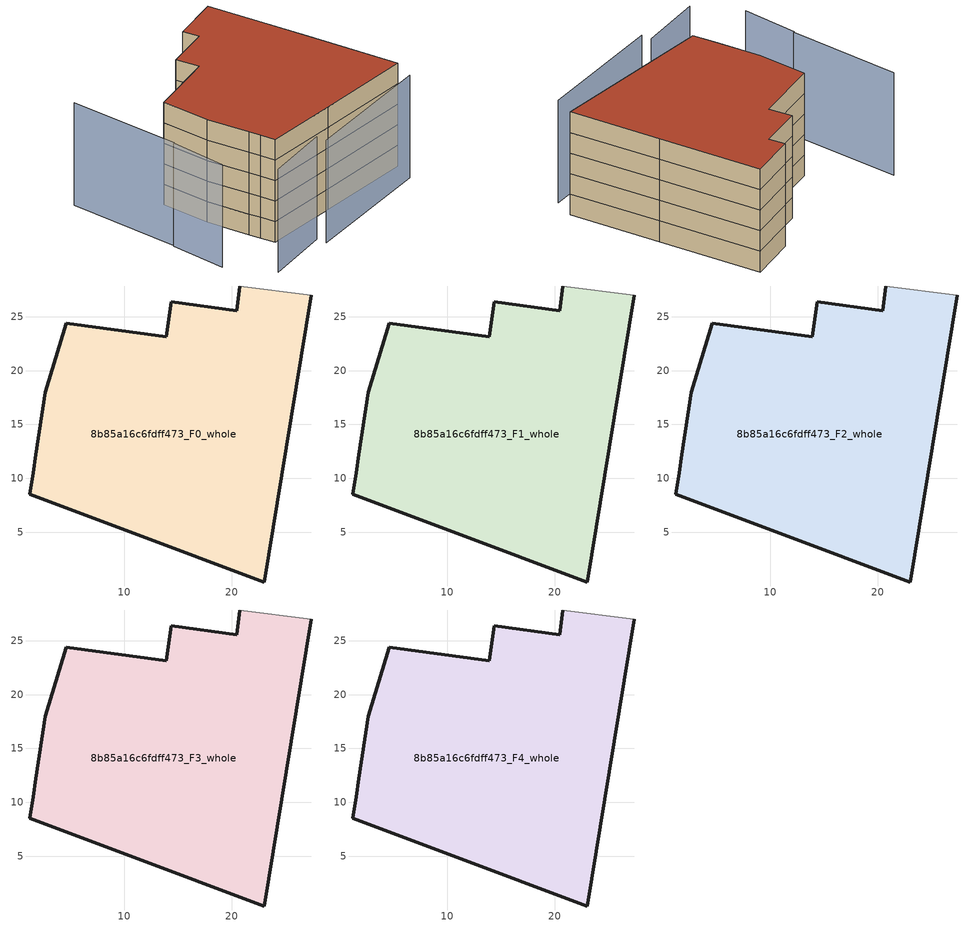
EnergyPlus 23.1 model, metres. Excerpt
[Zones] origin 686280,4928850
8b85a16c6fdff473_F0_whole
 floor ground (EU_floor_Construction): 27.38,26.99 25.07,12.85 23.04,0.36 10.54,5.03 1.24,8.5 1.54,10.53 1.79,12.18 2.67,17.99 4.62,24.42 13.92,23.14 14.37,26.41 20.45,25.58 20.73,27.86 z0
 wall outside (EU_wall_Construction): 20.73,27.86 20.45,25.58 14.37,26.41 13.92,23.14 4.62,24.42 2.67,17.99 1.79,12.18 1.54,10.53 1.24,8.5 10.54,5.03 23.04,0.36 25.07,12.85 27.38,26.99 z0:3
 wall adiabatic (EU_wall_Construction): 27.38,26.99 20.73,27.86 z0:3
8b85a16c6fdff473_F1_whole
 floor to 8b85a16c6fdff473_F0_whole (EU_floor_Construction): 27.38,26.99 25.07,12.85 23.04,0.36 10.54,5.03 1.24,8.5 1.54,10.53 1.79,12.18 2.67,17.99 4.62,24.42 13.92,23.14 14.37,26.41 20.45,25.58 20.73,27.86 z3
 wall outside (EU_wall_Construction): 20.73,27.86 20.45,25.58 14.37,26.41 13.92,23.14 4.62,24.42 2.67,17.99 1.79,12.18 1.54,10.53 1.24,8.5 10.54,5.03 23.04,0.36 25.07,12.85 27.38,26.99 z3:6
 wall adiabatic (EU_wall_Construction): 27.38,26.99 20.73,27.86 z3:6
8b85a16c6fdff473_F2_whole
 floor to 8b85a16c6fdff473_F1_whole (EU_floor_Construction): 27.38,26.99 25.07,12.85 23.04,0.36 10.54,5.03 1.24,8.5 1.54,10.53 1.79,12.18 2.67,17.99 4.62,24.42 13.92,23.14 14.37,26.41 20.45,25.58 20.73,27.86 z6
 wall outside (EU_wall_Construction): 20.73,27.86 20.45,25.58 14.37,26.41 13.92,23.14 4.62,24.42 2.67,17.99 1.79,12.18 1.54,10.53 1.24,8.5 10.54,5.03 23.04,0.36 25.07,12.85 27.38,26.99 z6:9
 wall adiabatic (EU_wall_Construction): 27.38,26.99 20.73,27.86 z6:9
8b85a16c6fdff473_F3_whole
 floor to 8b85a16c6fdff473_F2_whole (EU_floor_Construction): 27.38,26.99 25.07,12.85 23.04,0.36 10.54,5.03 1.24,8.5 1.54,10.53 1.79,12.18 2.67,17.99 4.62,24.42 13.92,23.14 14.37,26.41 20.45,25.58 20.73,27.86 z9
 wall outside (EU_wall_Construction): 20.73,27.86 20.45,25.58 14.37,26.41 13.92,23.14 4.62,24.42 2.67,17.99 1.79,12.18 1.54,10.53 1.24,8.5 10.54,5.03 23.04,0.36 25.07,12.85 27.38,26.99 z9:12
 wall adiabatic (EU_wall_Construction): 27.38,26.99 20.73,27.86 z9:12
8b85a16c6fdff473_F4_whole
 floor to 8b85a16c6fdff473_F3_whole (EU_floor_Construction): 27.38,26.99 25.07,12.85 23.04,0.36 10.54,5.03 1.24,8.5 1.54,10.53 1.79,12.18 2.67,17.99 4.62,24.42 13.92,23.14 14.37,26.41 20.45,25.58 20.73,27.86 z12
 wall outside (EU_wall_Construction): 20.73,27.86 20.45,25.58 14.37,26.41 13.92,23.14 4.62,24.42 2.67,17.99 1.79,12.18 1.54,10.53 1.24,8.5 10.54,5.03 23.04,0.36 25.07,12.85 27.38,26.99 z12:15
 wall adiabatic (EU_wall_Construction): 27.38,26.99 20.73,27.86 z12:15
 roof outside (EU_roof_Construction): 23.04,0.36 25.07,12.85 27.38,26.99 20.73,27.86 20.45,25.58 14.37,26.41 13.92,23.14 4.62,24.42 2.67,17.99 1.79,12.18 1.54,10.53 1.24,8.5 10.54,5.03 z15
shading: 3.31,2.51 20.97,-1.93 / -5.09,5.77 3.61,3.92 / -3.93,19.97 -6.46,12.61 / 0.73,34.73 -3.78,19.92 z0:15
[Building]
EU S2 Campaign: North Axis=0; Terrain=City; Solar Distribution=FullExterior
[Site:Location]
Bologna: Latitude=44.5; Longitude=11.25; Time Zone=1; Elevation=37
[SizingPeriod:WeatherFileDays]
AnnualSizingPeriod: Begin Month=1; Begin Day of Month=1; End Month=12; End Day of Month=31; Day of Week for Start Day=Monday; Use Weather File Daylight Saving Period=No; Use Weather File Rain and Snow Indicators=No
[MATERIAL]
EU_InternalMass_Material: Roughness=MediumRough; Thickness=0.1; Conductivity=1; Density=1800; Specific Heat=900; Thermal Absorptance=0.9; Solar Absorptance=0.7; Visible Absorptance=0.7
[MATERIAL:NOMASS] Roughness=MediumRough; Thermal Absorptance=0.9; Solar Absorptance=0.7; Visible Absorptance=0.7
Name | Thermal Resistance
EU_wall_NoMass | 0.905828
EU_roof_NoMass | 0.37593
EU_floor_NoMass | 0.67114
[CONSTRUCTION]
EU_wall_Construction: EU_wall_NoMass
EU_roof_Construction: EU_roof_NoMass
EU_floor_Construction: EU_floor_NoMass
EU_InternalMass_Construction: EU_InternalMass_Material
[ZONE] Type=1; Multiplier=1; Ceiling Height=autocalculate; Volume=1453.45; Floor Area=autocalculate; Part of Total Floor Area=Yes
8b85a16c6fdff473_F0_whole; 8b85a16c6fdff473_F1_whole; 8b85a16c6fdff473_F2_whole; 8b85a16c6fdff473_F3_whole; 8b85a16c6fdff473_F4_whole
[INTERNALMASS] Construction=EU_InternalMass_Construction; Surface Area=484.482
Name | Zone or ZoneList
8b85a16c6fdff473_F0_whole_EU_InternalMass | 8b85a16c6fdff473_F0_whole
8b85a16c6fdff473_F1_whole_EU_InternalMass | 8b85a16c6fdff473_F1_whole
8b85a16c6fdff473_F2_whole_EU_InternalMass | 8b85a16c6fdff473_F2_whole
8b85a16c6fdff473_F3_whole_EU_InternalMass | 8b85a16c6fdff473_F3_whole
8b85a16c6fdff473_F4_whole_EU_InternalMass | 8b85a16c6fdff473_F4_whole
[OTHEREQUIPMENT] Fuel Type=Electricity; Design Level Calculation Method=Watts/Area; Power per Zone Floor Area=1; Fraction Latent=0; Fraction Radiant=0; Fraction Lost=0; Carbon Dioxide Generation Rate=0; EndUse Subcategory=EU_Step8_InternalGains
Name | Zone or ZoneList or Space or SpaceList | Schedule
EU_Step8_InternalGain_8b85a16c6fdff473_F0_whole_f000 | 8b85a16c6fdff473_F0_whole | EU_Step8_GainSchedule_8b85a16c6fdff473_F0_whole_f000
EU_Step8_InternalGain_8b85a16c6fdff473_F1_whole_f000 | 8b85a16c6fdff473_F1_whole | EU_Step8_GainSchedule_8b85a16c6fdff473_F1_whole_f000
EU_Step8_InternalGain_8b85a16c6fdff473_F2_whole_f000 | 8b85a16c6fdff473_F2_whole | EU_Step8_GainSchedule_8b85a16c6fdff473_F2_whole_f000
EU_Step8_InternalGain_8b85a16c6fdff473_F3_whole_f000 | 8b85a16c6fdff473_F3_whole | EU_Step8_GainSchedule_8b85a16c6fdff473_F3_whole_f000
EU_Step8_InternalGain_8b85a16c6fdff473_F4_whole_f000 | 8b85a16c6fdff473_F4_whole | EU_Step8_GainSchedule_8b85a16c6fdff473_F4_whole_f000
[ZONEVENTILATION:DESIGNFLOWRATE] Schedule=EU_AlwaysOn; Design Flow Rate Calculation Method=AirChanges/Hour; Air Changes per Hour=0.73129; Ventilation Type=Natural; Fan Pressure Rise=0; Fan Total Efficiency=1; Constant Term Coefficient=1; Temperature Term Coefficient=0; Velocity Term Coefficient=0; Velocity Squared Term Coefficient=0; Minimum Indoor Temperature=-100; Maximum Indoor Temperature=100; Delta Temperature=-100; Minimum Outdoor Temperature=-100; Maximum Outdoor Temperature=100; Maximum Wind Speed=40
Name | Zone or ZoneList or Space or SpaceList
EU_ConstantAir_8b85a16c6fdff473_F0_whole | 8b85a16c6fdff473_F0_whole
EU_ConstantAir_8b85a16c6fdff473_F1_whole | 8b85a16c6fdff473_F1_whole
EU_ConstantAir_8b85a16c6fdff473_F2_whole | 8b85a16c6fdff473_F2_whole
EU_ConstantAir_8b85a16c6fdff473_F3_whole | 8b85a16c6fdff473_F3_whole
EU_ConstantAir_8b85a16c6fdff473_F4_whole | 8b85a16c6fdff473_F4_whole
[HVACTEMPLATE:THERMOSTAT] Constant Heating Setpoint=20; Constant Cooling Setpoint=50
EU_HeatOnly_8b85a16c6fdff473_F0_whole; EU_HeatOnly_8b85a16c6fdff473_F1_whole; EU_HeatOnly_8b85a16c6fdff473_F2_whole; EU_HeatOnly_8b85a16c6fdff473_F3_whole; EU_HeatOnly_8b85a16c6fdff473_F4_whole
[HVACTEMPLATE:ZONE:IDEALLOADSAIRSYSTEM] System Availability Schedule=EU_AlwaysOn; Maximum Heating Supply Air Temperature=50; Minimum Cooling Supply Air Temperature=13; Maximum Heating Supply Air Humidity Ratio=0.0156; Minimum Cooling Supply Air Humidity Ratio=0.0077; Heating Limit=NoLimit; Cooling Limit=NoLimit; Heating Availability Schedule=EU_AlwaysOn; Cooling Availability Schedule=EU_CoolingOff; Dehumidification Control Type=ConstantSensibleHeatRatio; Cooling Sensible Heat Ratio=0.7; Dehumidification Setpoint=60; Humidification Control Type=None; Humidification Setpoint=30; Outdoor Air Method=None; Outdoor Air Flow Rate per Person=0.00944; Outdoor Air Flow Rate per Zone Floor Area=0; Outdoor Air Flow Rate per Zone=0; Demand Controlled Ventilation Type=None; Outdoor Air Economizer Type=NoEconomizer; Heat Recovery Type=None; Sensible Heat Recovery Effectiveness=0.7; Latent Heat Recovery Effectiveness=0.65
Name | Template Thermostat
8b85a16c6fdff473_F0_whole | EU_HeatOnly_8b85a16c6fdff473_F0_whole
8b85a16c6fdff473_F1_whole | EU_HeatOnly_8b85a16c6fdff473_F1_whole
8b85a16c6fdff473_F2_whole | EU_HeatOnly_8b85a16c6fdff473_F2_whole
8b85a16c6fdff473_F3_whole | EU_HeatOnly_8b85a16c6fdff473_F3_whole
8b85a16c6fdff473_F4_whole | EU_HeatOnly_8b85a16c6fdff473_F4_whole
[SIZING:ZONE] Zone Cooling Design Supply Air Temperature Input Method=SupplyAirTemperature; Zone Cooling Design Supply Air Temperature=13; Zone Heating Design Supply Air Temperature Input Method=SupplyAirTemperature; Zone Heating Design Supply Air Temperature=50; Zone Cooling Design Supply Air Humidity Ratio=0.008; Zone Heating Design Supply Air Humidity Ratio=0.008; Cooling Design Air Flow Method=DesignDay; Cooling Design Air Flow Rate=0; Cooling Minimum Air Flow per Zone Floor Area=0.000762; Cooling Minimum Air Flow=0; Cooling Minimum Air Flow Fraction=0.2; Heating Design Air Flow Method=DesignDay; Heating Design Air Flow Rate=0; Heating Maximum Air Flow per Zone Floor Area=0.002032; Heating Maximum Air Flow=0.141576; Heating Maximum Air Flow Fraction=0.3; Account for Dedicated Outdoor Air System=No; Dedicated Outdoor Air System Control Strategy=NeutralSupplyAir; Dedicated Outdoor Air Low Setpoint Temperature for Design=autosize; Dedicated Outdoor Air High Setpoint Temperature for Design=autosize; Zone Load Sizing Method=Sensible Load Only No Latent Load; Zone Latent Cooling Design Supply Air Humidity Ratio Input Method=HumidityRatioDifference; Zone Cooling Design Supply Air Humidity Ratio Difference=0.005; Zone Latent Heating Design Supply Air Humidity Ratio Input Method=HumidityRatioDifference; Zone Humidification Design Supply Air Humidity Ratio Difference=0.005
8b85a16c6fdff473_F0_whole; 8b85a16c6fdff473_F1_whole; 8b85a16c6fdff473_F2_whole; 8b85a16c6fdff473_F3_whole; 8b85a16c6fdff473_F4_whole
[SCHEDULE:CONSTANT]
Name | Hourly Value
EU_AlwaysOn | 1
EU_CoolingOff | 0
[SCHEDULE:FILE] Column Number=1; Rows to Skip at Top=0; Number of Hours of Data=8760; Column Separator=Comma; Interpolate to Timestep=No; Minutes per Item=60; Adjust Schedule for Daylight Savings=Yes
Name | File
EU_Step8_GainSchedule_8b85a16c6fdff473_F0_whole_f000 | ../../schedules/8b85a16c6fdff473/8b85a16c6fdff473_F0_whole_f000_gain.csv
EU_Step8_GainSchedule_8b85a16c6fdff473_F1_whole_f000 | ../../schedules/8b85a16c6fdff473/8b85a16c6fdff473_F1_whole_f000_gain.csv
EU_Step8_GainSchedule_8b85a16c6fdff473_F2_whole_f000 | ../../schedules/8b85a16c6fdff473/8b85a16c6fdff473_F2_whole_f000_gain.csv
EU_Step8_GainSchedule_8b85a16c6fdff473_F3_whole_f000 | ../../schedules/8b85a16c6fdff473/8b85a16c6fdff473_F3_whole_f000_gain.csv
EU_Step8_GainSchedule_8b85a16c6fdff473_F4_whole_f000 | ../../schedules/8b85a16c6fdff473/8b85a16c6fdff473_F4_whole_f000_gain.csv
